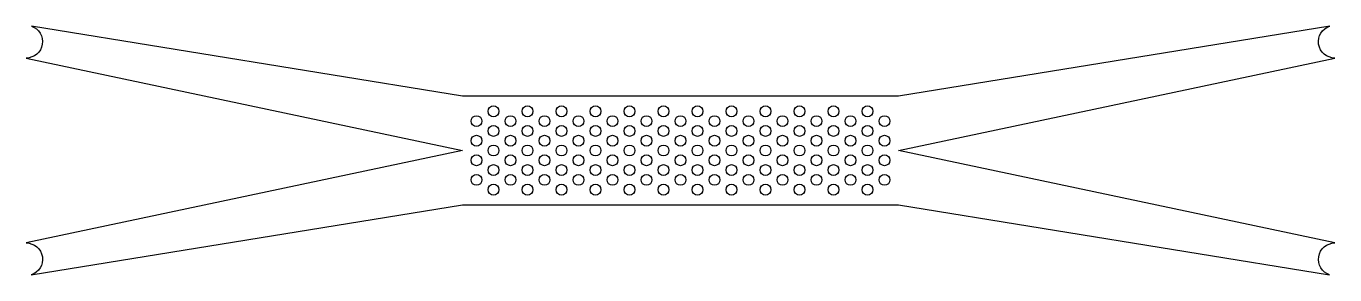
# Model space of a CAD drawing. Header units: millimetres. Extents: x -30 to 30, y -5.7 to 5.7.
import ezdxf

# ---------------------------------------------------------------- set-up
doc = ezdxf.new("R2010")
doc.units = ezdxf.units.MM

msp = doc.modelspace()

# ---------------------------------------------------------------- linework, layer by layer
msp.add_lwpolyline([(30, 4.25, -0.857375), (29.774, 5.715), (10, 2.5), (-10, 2.5), (-29.763, 5.711, -0.850617), (-30, 4.25), (-10, 0), (-30, -4.25, -0.857375), (-29.774, -5.715), (-10, -2.5), (10, -2.5), (29.763, -5.711, -0.850617), (30, -4.25), (10, 0)], format="xyb", close=True)
for centre in [(-8.573, 1.8), (-7.015, 1.8), (-5.456, 1.8), (-3.897, 1.8), (-2.338, 1.8), (-0.779, 1.8), (0.78, 1.8), (2.339, 1.8), (3.897, 1.8), (5.456, 1.8), (7.015, 1.8), (8.574, 1.8), (-9.353, 1.35), (-7.794, 1.35), (-6.235, 1.35), (-4.677, 1.35), (-3.118, 1.35), (-1.559, 1.35), (0, 1.35), (1.559, 1.35), (3.118, 1.35), (4.677, 1.35), (6.235, 1.35), (7.794, 1.35), (9.353, 1.35), (-9.353, 0.45), (-8.574, 0.9), (-7.794, 0.45), (-7.015, 0.9), (-6.235, 0.45), (-5.456, 0.9), (-4.677, 0.45), (-3.897, 0.9), (-3.118, 0.45), (-2.338, 0.9), (-1.559, 0.45), (-0.779, 0.9), (0, 0.45), (0.779, 0.9), (1.559, 0.45), (2.338, 0.9), (3.118, 0.45), (3.897, 0.9), (4.677, 0.45), (5.456, 0.9), (6.235, 0.45), (7.015, 0.9), (7.794, 0.45), (8.574, 0.9), (9.353, 0.45), (-8.574, 0), (-7.015, 0), (-5.456, 0), (-3.897, 0), (-2.338, 0), (-0.779, 0), (0.779, 0), (2.338, 0), (3.897, 0), (5.456, 0), (7.015, 0), (8.574, 0), (-9.353, -0.45), (-7.794, -0.45), (-6.235, -0.45), (-4.677, -0.45), (-3.118, -0.45), (-1.559, -0.45), (0, -0.45), (1.559, -0.45), (3.118, -0.45), (4.677, -0.45), (6.235, -0.45), (7.794, -0.45), (9.353, -0.45), (-9.353, -1.35), (-8.574, -0.9), (-7.794, -1.35), (-7.015, -0.9), (-6.235, -1.35), (-5.456, -0.9), (-4.677, -1.35), (-3.897, -0.9), (-3.118, -1.35), (-2.338, -0.9), (-1.559, -1.35), (-0.779, -0.9), (0, -1.35), (0.779, -0.9), (1.559, -1.35), (2.338, -0.9), (3.118, -1.35), (3.897, -0.9), (4.677, -1.35), (5.456, -0.9), (6.235, -1.35), (7.015, -0.9), (7.794, -1.35), (8.574, -0.9), (9.353, -1.35), (-8.573, -1.8), (-7.015, -1.8), (-5.456, -1.8), (-3.897, -1.8), (-2.338, -1.8), (-0.779, -1.8), (0.78, -1.8), (2.339, -1.8), (3.897, -1.8), (5.456, -1.8), (7.015, -1.8), (8.574, -1.8)]:
    msp.add_circle(centre, 0.25)

doc.saveas('drawing.dxf')
